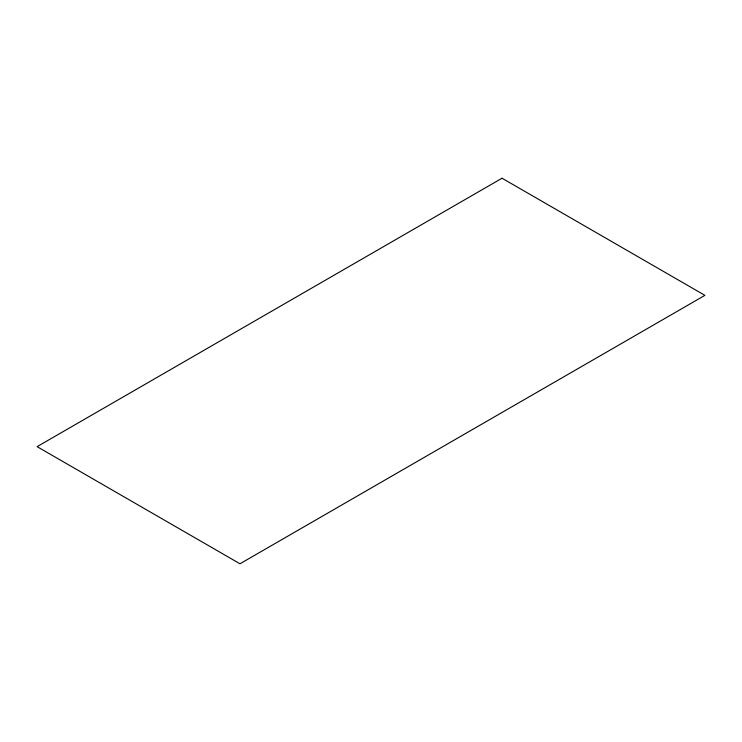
<?xml version="1.0" encoding="UTF-8"?>
<svg xmlns="http://www.w3.org/2000/svg" width="742" height="742" viewBox="0 0 742 742"><rect width="100%" height="100%" fill="white"/><g stroke="black" fill="none" stroke-linecap="round" stroke-linejoin="round"><path stroke-width="1.11" d="M502.028 178.228L37.1 446.647L239.972 563.772L704.9 295.353L502.028 178.228"/></g></svg>
